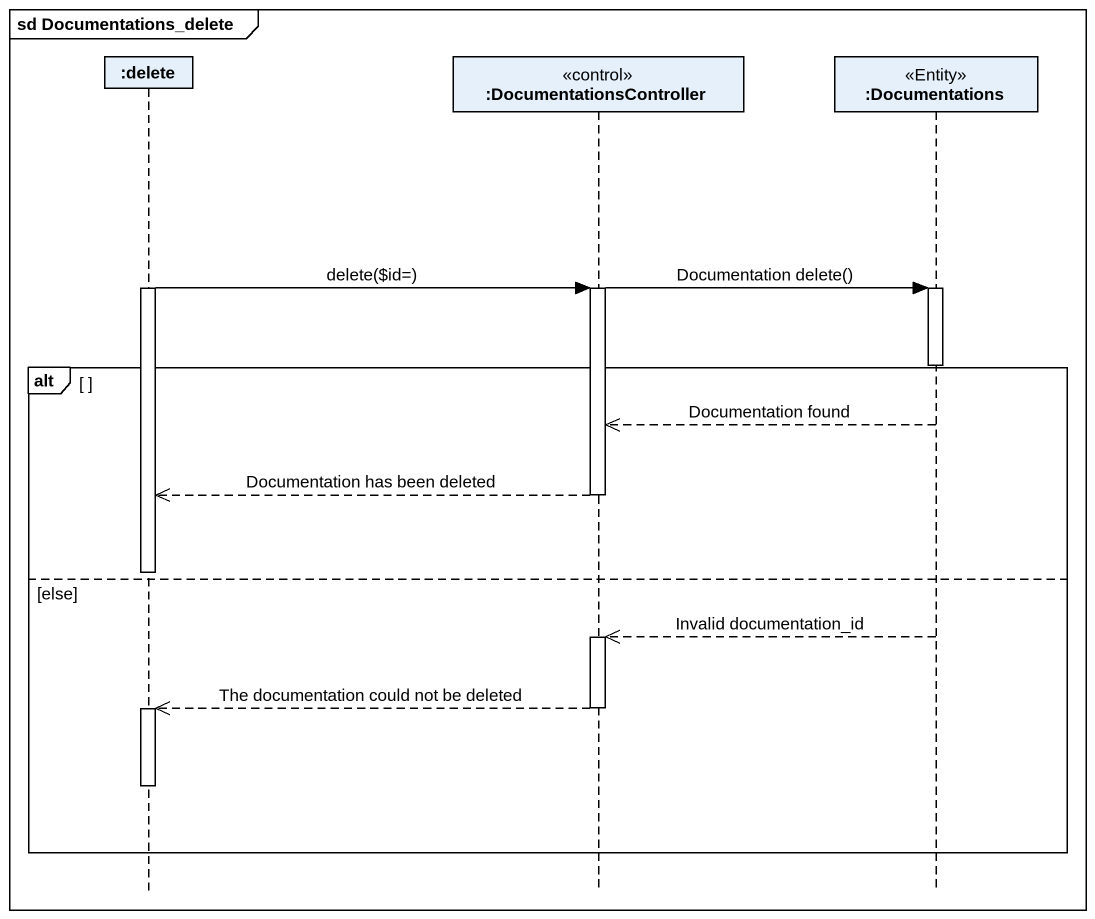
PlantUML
@startuml
mainframe sd Documentations_delete
hide footbox
participant ":delete" as delete
participant ":DocumentationsController" as DocumentationsController <<control>>
participant ":Documentations" as Documentations <<Entity>>

activate delete
DocumentationsController -> Documentations : Documentation delete()
delete -> DocumentationsController : delete(~$id=)
activate DocumentationsController
activate Documentations
deactivate Documentations
alt
  Documentations -->> DocumentationsController : Documentation found
  DocumentationsController -->> delete : Documentation has been deleted
  deactivate DocumentationsController
  deactivate delete
else else
  Documentations -->> DocumentationsController : Invalid documentation_id
  activate DocumentationsController
  DocumentationsController -->> delete : The documentation could not be deleted
  deactivate DocumentationsController
  activate delete
  deactivate delete
end
@enduml
